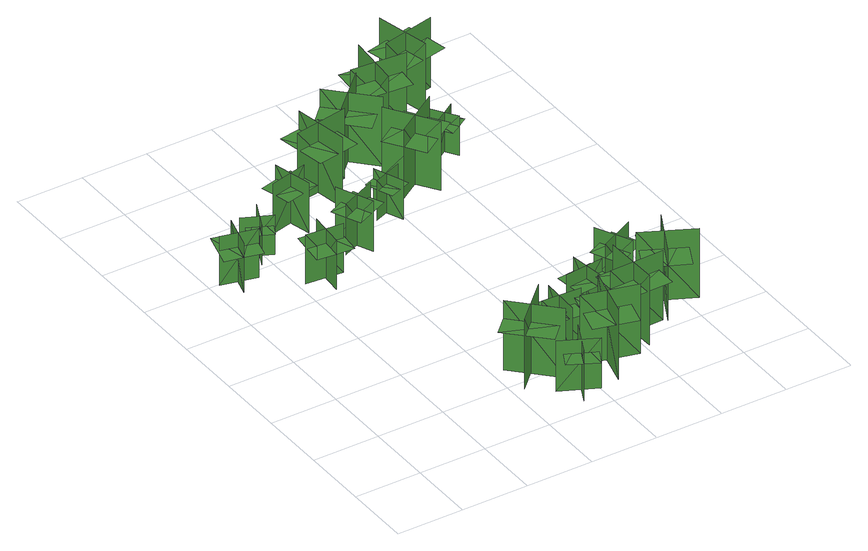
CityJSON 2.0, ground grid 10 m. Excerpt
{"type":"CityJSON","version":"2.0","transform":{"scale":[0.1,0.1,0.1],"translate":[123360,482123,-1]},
"CityObjects":{
"tree1":{"type":"SolitaryVegetationObject","geometry":[{"type":"MultiSurface","lod":"1","boundaries":[[[0,1,2]],[[0,2,3]],[[4,5,6]],[[4,6,7]],[[8,9,10]],[[8,10,11]],[[8,11,12]],[[8,12,13]]]}]},
"tree2":{"type":"SolitaryVegetationObject","geometry":[{"type":"MultiSurface","lod":"1","boundaries":[[[14,15,16]],[[14,16,17]],[[18,19,20]],[[18,20,21]],[[22,23,24]],[[22,24,25]],[[22,26,27]],[[22,27,23]]]}]},
"tree3":{"type":"SolitaryVegetationObject","geometry":[{"type":"MultiSurface","lod":"1","boundaries":[[[28,29,30]],[[28,30,31]],[[32,33,34]],[[32,34,35]],[[36,37,38]],[[36,38,39]],[[36,39,40]],[[36,40,41]]]}]},
"tree4":{"type":"SolitaryVegetationObject","geometry":[{"type":"MultiSurface","lod":"1","boundaries":[[[42,43,44]],[[42,44,45]],[[46,47,48]],[[46,48,49]],[[50,51,52]],[[50,52,53]],[[50,54,55]],[[50,55,51]]]}]},
"tree5":{"type":"SolitaryVegetationObject","geometry":[{"type":"MultiSurface","lod":"1","boundaries":[[[56,57,58]],[[56,58,59]],[[60,61,62]],[[60,62,63]],[[64,65,66]],[[64,66,67]],[[64,68,69]],[[64,69,65]]]}]},
"tree6":{"type":"SolitaryVegetationObject","geometry":[{"type":"MultiSurface","lod":"1","boundaries":[[[70,71,72]],[[70,72,73]],[[74,75,76]],[[74,76,77]],[[78,79,80]],[[78,80,81]],[[78,82,83]],[[78,83,79]]]}]},
"tree7":{"type":"SolitaryVegetationObject","geometry":[{"type":"MultiSurface","lod":"1","boundaries":[[[84,85,86]],[[84,86,87]],[[88,89,90]],[[88,90,91]],[[92,93,94]],[[92,94,95]],[[92,96,97]],[[92,97,93]]]}]},
"tree8":{"type":"SolitaryVegetationObject","geometry":[{"type":"MultiSurface","lod":"1","boundaries":[[[98,99,100]],[[98,100,101]],[[102,103,104]],[[102,104,105]],[[106,107,108]],[[106,108,109]],[[106,110,111]],[[106,111,107]]]}]},
"tree9":{"type":"SolitaryVegetationObject","geometry":[{"type":"MultiSurface","lod":"1","boundaries":[[[112,113,114]],[[112,114,115]],[[116,117,118]],[[116,118,119]],[[120,121,122]],[[120,122,123]],[[120,124,125]],[[120,125,121]]]}]},
"tree10":{"type":"SolitaryVegetationObject","geometry":[{"type":"MultiSurface","lod":"1","boundaries":[[[126,127,128]],[[126,128,129]],[[130,131,132]],[[130,132,133]],[[134,135,136]],[[134,136,137]],[[134,138,139]],[[134,139,135]]]}]},
"tree11":{"type":"SolitaryVegetationObject","geometry":[{"type":"MultiSurface","lod":"1","boundaries":[[[140,141,142]],[[140,142,143]],[[144,145,146]],[[144,146,147]],[[148,149,150]],[[148,150,151]],[[148,152,153]],[[148,153,149]]]}]},
"tree12":{"type":"SolitaryVegetationObject","geometry":[{"type":"MultiSurface","lod":"1","boundaries":[[[154,155,156]],[[154,156,157]],[[158,159,160]],[[158,160,161]],[[162,163,164]],[[162,164,165]],[[162,166,167]],[[162,167,163]]]}]},
"tree13":{"type":"SolitaryVegetationObject","geometry":[{"type":"MultiSurface","lod":"1","boundaries":[[[168,169,170]],[[168,170,171]],[[172,173,174]],[[172,174,175]],[[176,177,178]],[[176,178,179]],[[176,180,181]],[[176,181,177]]]}]},
"tree14":{"type":"SolitaryVegetationObject","geometry":[{"type":"MultiSurface","lod":"1","boundaries":[[[182,183,184]],[[182,184,185]],[[186,187,188]],[[186,188,189]],[[190,191,192]],[[190,192,193]],[[190,194,195]],[[190,195,191]]]}]},
"tree15":{"type":"SolitaryVegetationObject","geometry":[{"type":"MultiSurface","lod":"1","boundaries":[[[196,197,198]],[[196,198,199]],[[200,201,202]],[[200,202,203]],[[204,205,206]],[[204,206,207]],[[204,208,209]],[[204,209,205]]]}]},
"tree16":{"type":"SolitaryVegetationObject","geometry":[{"type":"MultiSurface","lod":"1","boundaries":[[[210,211,212]],[[210,212,213]],[[214,215,216]],[[214,216,217]],[[218,219,220]],[[218,220,221]],[[218,222,223]],[[218,223,219]]]}]},
"tree17":{"type":"SolitaryVegetationObject","geometry":[{"type":"MultiSurface","lod":"1","boundaries":[[[224,225,226]],[[224,226,227]],[[228,229,230]],[[228,230,231]],[[232,233,234]],[[232,234,235]],[[232,236,237]],[[232,237,233]]]}]},
"tree18":{"type":"SolitaryVegetationObject","geometry":[{"type":"MultiSurface","lod":"1","boundaries":[[[238,239,240]],[[238,240,241]],[[242,243,244]],[[242,244,245]],[[246,247,248]],[[246,248,249]],[[246,250,251]],[[246,251,247]]]}]},
"tree19":{"type":"SolitaryVegetationObject","geometry":[{"type":"MultiSurface","lod":"1","boundaries":[[[252,253,254]],[[252,254,255]],[[256,257,258]],[[256,258,259]],[[260,261,262]],[[260,262,263]],[[260,264,265]],[[260,265,261]]]}]},
"tree20":{"type":"SolitaryVegetationObject","geometry":[{"type":"MultiSurface","lod":"1","boundaries":[[[266,267,268]],[[266,268,269]],[[270,271,272]],[[270,272,273]],[[274,275,276]],[[274,276,277]],[[274,278,279]],[[274,279,275]]]}]}
},
"vertices":[
[12,494,12],[65,481,12],[65,481,89],[12,494,89],[30,463,12],[44,516,12],[44,516,89],[30,463,89],[30,463,67],[57,456,67],[71,509,67],[44,516,67],[17,523,67],[3,469,67],
[103,545,13],[83,502,13],[83,502,75],[103,545,75],[68,532,13],[110,512,13],[110,512,75],[68,532,75],[101,541,59],[83,502,59],[99,494,59],[118,533,59],[84,549,59],[66,510,59],
[163,432,11],[108,437,11],[108,437,88],[163,432,88],[140,460,11],[135,405,11],[135,405,88],[140,460,88],[140,460,66],[113,463,66],[107,408,66],[135,405,66],[162,403,66],[168,458,66],
[274,76,10],[217,135,10],[217,135,119],[274,76,119],[275,141,10],[216,84,10],[216,84,119],[275,141,119],[269,81,91],[217,135,91],[193,112,91],[246,58,91],[293,103,91],[240,158,91],
[291,72,10],[265,19,10],[265,19,89],[291,72,89],[247,57,10],[300,31,10],[300,31,89],[247,57,89],[289,68,68],[265,19,68],[286,9,68],[310,57,68],[268,78,68],[244,30,68],
[134,554,12],[191,568,12],[191,568,91],[134,554,91],[174,530,12],[160,588,12],[160,588,91],[174,530,91],[139,555,70],[191,568,70],[185,591,70],[133,578,70],[144,533,70],[197,545,70],
[306,109,10],[308,168,10],[308,168,89],[306,109,89],[340,141,10],[281,143,10],[281,143,89],[340,141,89],[306,114,68],[308,168,68],[285,169,68],[283,115,68],[330,113,68],[332,167,68],
[243,490,10],[189,465,10],[189,465,89],[243,490,89],[199,506,10],[223,452,10],[223,452,89],[199,506,89],[238,488,69],[189,465,69],[198,444,69],[248,466,69],[228,509,69],[179,486,69],
[330,37,9],[351,117,9],[351,117,119],[330,37,119],[386,70,9],[306,91,9],[306,91,119],[386,70,119],[332,44,90],[351,117,90],[320,125,90],[300,52,90],[363,35,90],[383,108,90],
[243,556,11],[229,638,11],[229,638,121],[243,556,121],[281,610,11],[199,596,11],[199,596,121],[281,610,121],[242,563,92],[229,638,92],[197,633,92],[210,558,92],[274,569,92],[262,643,92],
[341,176,10],[400,183,10],[400,183,88],[341,176,88],[378,148,10],[371,206,10],[371,206,88],[378,148,88],[346,177,68],[400,183,68],[397,206,68],[343,200,68],[349,154,68],[403,160,68],
[294,490,11],[276,534,11],[276,534,73],[294,490,73],[308,525,11],[264,507,11],[264,507,73],[308,525,73],[292,494,57],[276,534,57],[259,527,57],[275,487,57],[309,501,57],[293,541,57],
[453,119,8],[370,117,8],[370,117,118],[453,119,118],[405,164,8],[407,81,8],[407,81,118],[405,164,118],[446,118,90],[370,117,90],[371,84,90],[446,86,90],[445,151,90],[369,150,90],
[338,606,11],[280,666,11],[280,666,120],[338,606,120],[339,671,11],[279,614,11],[279,614,120],[339,671,120],[333,611,92],[280,666,92],[257,643,92],[309,588,92],[356,634,92],[304,688,92],
[474,233,9],[421,207,9],[421,207,88],[474,233,88],[430,248,9],[456,195,9],[456,195,88],[430,248,88],[470,231,67],[421,207,67],[431,186,67],[480,210,67],[460,252,67],[411,228,67],
[391,577,9],[322,532,9],[322,532,118],[391,577,118],[326,590,9],[372,521,9],[372,521,118],[326,590,118],[385,573,90],[322,532,90],[340,504,90],[403,546,90],[367,601,90],[304,559,90],
[458,115,8],[495,189,8],[495,189,117],[458,115,117],[520,136,8],[446,173,8],[446,173,117],[520,136,117],[462,121,89],[495,189,89],[465,203,89],[432,135,89],[491,107,89],[524,175,89],
[419,675,10],[337,682,10],[337,682,119],[419,675,119],[377,724,10],[370,642,10],[370,642,119],[377,724,119],[412,675,91],[337,682,91],[334,649,91],[409,643,91],[415,708,91],[340,715,91],
[409,613,10],[435,574,10],[435,574,72],[409,613,72],[402,577,10],[441,603,10],[441,603,72],[402,577,72],[411,610,56],[435,574,56],[450,584,56],[427,620,56],[396,600,56],[419,564,56],
[490,726,8],[409,708,8],[409,708,118],[490,726,118],[434,761,8],[452,680,8],[452,680,118],[434,761,118],[483,724,90],[409,708,90],[416,676,90],[490,692,90],[476,756,90],[402,740,90]
]}
